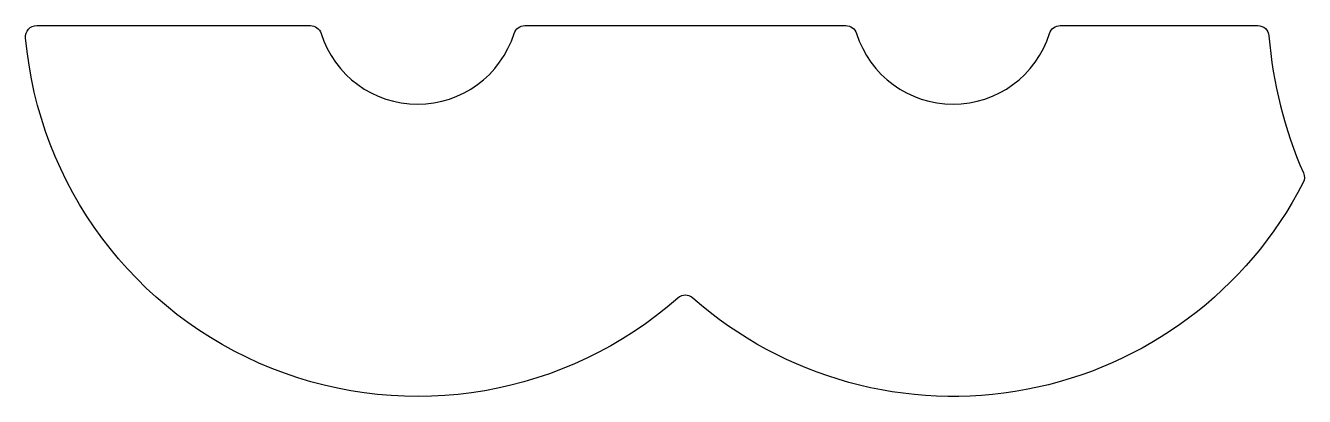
# Model space of a CAD drawing. Header units: millimetres. Extents: x -7 to 15.8, y -7 to -0.4.
import ezdxf

# ---------------------------------------------------------------- set-up
doc = ezdxf.new("R2010")
doc.units = ezdxf.units.MM
doc.layers.get('0').update_dxf_attribs({"linetype": 'CONTINUOUS'})

msp = doc.modelspace()

# ---------------------------------------------------------------- linework, layer by layer
msp.add_lwpolyline([(-6.773, -0.4), (-1.908, -0.4, -0.327538), (-1.717, -0.54, 0.733799), (1.717, -0.54, -0.327538), (1.908, -0.4), (7.617, -0.4, -0.327538), (7.808, -0.54, 0.733799), (11.242, -0.54, -0.327538), (11.433, -0.4), (14.945, -0.4, -0.391548), (15.145, -0.584, 0.084429), (15.758, -3.023, -0.225968), (15.753, -3.195, -0.489093), (4.895, -5.25, 0.37798), (4.63, -5.25, -0.614898), (-6.973, -0.618, -0.440334)], format="xyb", close=True)

doc.saveas('drawing.dxf')
